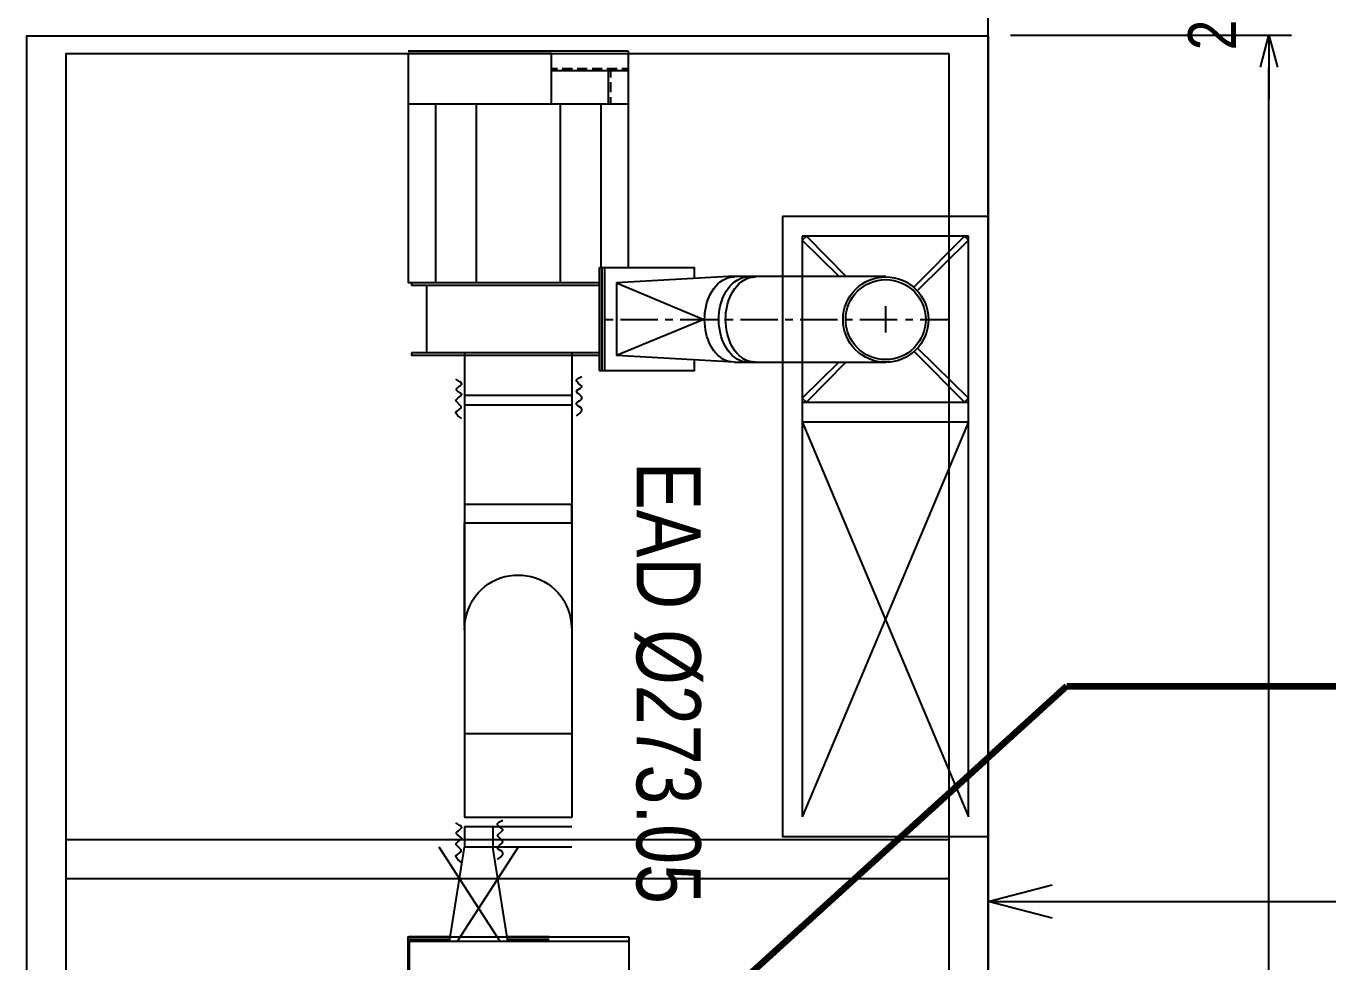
# Model space of a CAD drawing. Header units: millimetres. Extents: x -22441 to 51020, y -26401 to 84849.
# Drawn here: x 42008 to 46071, y 70897 to 73818 of the extents above; entities that cross this region are included whole.
import ezdxf

# ---------------------------------------------------------------- set-up
doc = ezdxf.new("R2010")
doc.units = ezdxf.units.MM
doc.layers.get('Defpoints').update_dxf_attribs({"color": 5})
doc.layers.add('SEAS-CCL-DUCT TEXT', color=7, linetype='Continuous')
doc.styles.add('.VnBook-AntiquaH', font='')
doc.styles.add('Arial', font='arial.ttf', dxfattribs={"width": 0.8, "height": 2})
doc.styles.add('Seas-Arial', font='arial.ttf', dxfattribs={"width": 0.9})
doc.styles.get('.VnBook-AntiquaH').set_extended_font_data('.VnArial NarrowH')
doc.dimstyles.new('1-100(MC)', dxfattribs={"dimtxt": 150, "dimasz": 100, "dimexe": 70, "dimexo": 70, "dimgap": 100, "dimtad": 1, "dimdec": 0, "dimzin": 0, "dimdsep": 46, "dimtxsty": '.VnBook-AntiquaH', "dimblk": 'OPEN30', "dimcen": 0, "dimdle": 70, "dimclrd": 8, "dimclre": 8, "dimclrt": 4, "dimadec": 0, "dimazin": 0, "dimtfac": 1, "dimtdec": 0, "dimtofl": 0, "dimtmove": 0, "dimatfit": 3, "dimldrblk": 'OPEN30', "dimfxl": 1, "dimtolj": 1, "dimtzin": 0, "dimlwd": -1, "dimlwe": -1, "dimarcsym": 0})
doc.dimstyles.new('HVAC - 100', dxfattribs={"dimscale": 100, "dimtxt": 2, "dimasz": 2, "dimexe": 1, "dimexo": 3, "dimgap": 1.5, "dimtad": 1, "dimdec": 0, "dimzin": 9, "dimdsep": 46, "dimtxsty": 'Seas-Arial', "dimcen": 0, "dimclrd": 256, "dimclre": 256, "dimclrt": 7, "dimadec": 0, "dimazin": 2, "dimtfac": 1, "dimtdec": 0, "dimtofl": 0, "dimtmove": 0, "dimatfit": 3, "dimfxl": 0.5, "dimtolj": 1, "dimtzin": 0, "dimarcsym": 0})

# ---------------------------------------------------------------- blocks, each defined once
blk = doc.blocks.new('A$7E993A17E2E')
at = {"color": 8, "lineweight": -3}
blk.add_lwpolyline([(-1878.2, 2811.4), (-1878.2, 4130), (-1190.3, 4130), (-1190.3, 2811.4)], close=True, dxfattribs=at)
for points in [[(-1194.5, 3304.5), (-1194.5, 2826.2)], [(-1878.2, 2826.2), (-1194.5, 2826.2)], [(-1629.9, 2819.8), (-1500.8, 2819.8)], [(-1629.9, 2811.4), (-1498.6, 2811.4)], [(-1533.2, 2532), (-1342.7, 2826.2)], [(-1500.8, 2826.2), (-1454.2, 2532)], [(-1477.5, 2826.2), (-1287, 2532)], [(-1319.4, 2826.2), (-1365.9, 2532)], [(-1321.5, 2811.4), (-1192.4, 2811.4)], [(-1319.4, 2819.8), (-1190.3, 2819.8)], [(-1469, 2570.1), (-1479.6, 2561.6), (-1485.9, 2553.1), (-1485.9, 2548.9), (-1483.8, 2544.7), (-1471.1, 2538.3), (-1469, 2534.1), (-1469, 2532), (-1477.5, 2523.5), (-1483.8, 2519.3), (-1485.9, 2515), (-1483.8, 2510.8), (-1471.1, 2498.1), (-1469, 2493.9), (-1471.1, 2491.7), (-1481.7, 2483.3), (-1485.9, 2479), (-1485.9, 2476.9), (-1475.4, 2468.5), (-1469, 2462.1), (-1469, 2457.9), (-1473.2, 2453.6), (-1485.9, 2447.3)], [(-1357.5, 2580.6), (-1344.8, 2570.1), (-1338.4, 2561.6), (-1338.4, 2557.4), (-1342.7, 2555.2), (-1353.2, 2546.8), (-1355.4, 2544.7), (-1355.4, 2540.4), (-1338.4, 2523.5), (-1340.5, 2519.3), (-1344.8, 2515), (-1355.4, 2506.6), (-1357.5, 2504.4), (-1353.2, 2500.2), (-1342.7, 2491.7), (-1340.5, 2489.6), (-1340.5, 2485.4), (-1349, 2479), (-1357.5, 2470.6), (-1355.4, 2466.3), (-1351.1, 2464.2), (-1338.4, 2455.8)], [(-1700.4, 2532), (-1365.9, 2532)], [(-1454.2, 2468.5), (-1454.2, 2532)], [(-1365.9, 2468.5), (-1365.9, 2532)], [(-1700.4, 2468.5), (-1365.9, 2468.5)], [(-1700.4, 2438.8), (-1365.9, 2438.8)], [(-1700.4, 2177.7), (-1365.9, 2177.7)], [(-1365.9, 1853.8), (-1368.1, 1824.2), (-1372, 1807), (-1377.1, 1791), (-1383.4, 1776.1), (-1390.8, 1762.2), (-1399.2, 1749.5), (-1408.5, 1737.9), (-1418.6, 1727.4), (-1429.4, 1718), (-1440.9, 1709.7), (-1453, 1702.5), (-1465.6, 1696.4), (-1478.6, 1691.4), (-1492, 1687.6), (-1505.6, 1684.8), (-1519.3, 1683.1), (-1533.2, 1682.6), (-1547, 1683.1), (-1560.7, 1684.8), (-1574.3, 1687.6), (-1587.7, 1691.4), (-1600.7, 1696.4), (-1613.3, 1702.5), (-1625.4, 1709.7), (-1636.9, 1718), (-1647.7, 1727.4), (-1657.8, 1737.9), (-1667.1, 1749.5), (-1675.5, 1762.2), (-1682.9, 1776.1), (-1689.2, 1791), (-1694.3, 1807), (-1698.2, 1824.2), (-1700.4, 1853.8)], [(-1365.9, 1519.4), (-1700.4, 1519.4), (-1700.4, 1843.2)], [(-1365.9, 1843.2), (-1365.9, 1519.4)], [(-1700.4, 1519.4), (-1700.4, 1462.2), (-1365.9, 1462.2), (-1365.9, 1519.4)], [(-1700.4, 1152.1), (-1365.9, 1152.1)]]:
    blk.add_lwpolyline(points, dxfattribs=at)
at = {"color": 8, "lineweight": -3, "insert": (-2102.9, 2344.1), "char_height": 200, "width": 2028.916, "attachment_point": 2, "rotation": 90, "line_spacing_factor": 0.8, "style": 'Arial'}
blk.add_mtext('\\pxql;EAD %%C273.05', dxfattribs=at)
at = {"color": 8, "lineweight": -3}
blk.add_wipeout([(-1190.3, 47.2), (-1190.3, 771.1), (-1200.8, 771.1), (-1200.8, 779.6), (-1247.4, 779.6), (-1247.4, 989.1), (-1200.8, 989.1), (-1200.8, 997.6), (-1365.9, 997.6), (-1365.9, 1122.5), (-1700.4, 1122.5), (-1700.4, 997.6), (-1787.2, 997.6), (-1787.2, 1044.2), (-2083.5, 1044.2), (-2085.3, 1011.7), (-2121.7, 1013.8), (-2139.8, 1014.8), (-2168.9, 1016.5), (-2208.4, 1018.8), (-2680.4, 1018.8), (-2700, 1017.1), (-2720.7, 1012.5), (-2740.4, 1004.5), (-2750.4, 998.9), (-2759.4, 992.8), (-2769.3, 984.9), (-2779.8, 974.2), (-2795, 953.6), (-2800, 938.9), (-2798.6, 947.1), (-2805, 932.7), (-2813.2, 897.1), (-2813.2, 885.4), (-2810.8, 857.8), (-2802.6, 832), (-2795.1, 817.5), (-2788, 806.6), (-2780.7, 797.5), (-2761.3, 779.4), (-2743.7, 768.1), (-2715.9, 756.9), (-2696.8, 753.1), (-2680.4, 752.1), (-2650.7, 755.5), (-2674.6, 749.9), (-2611.2, 749.9), (-2083.5, 757.1), (-2215.5, 749.9), (-2083.5, 757), (-2083.5, 724.5), (-1876.1, 724.5), (-1876.1, 47.2)], dxfattribs=at)
for points in [[(-1700.4, 991), (-1700.4, 2438.8)], [(-1365.9, 991), (-1365.9, 2438.8)], [(-1715.2, 1186), (-1725.8, 1177.5), (-1732.1, 1169), (-1732.1, 1164.8), (-1730, 1160.6), (-1719.4, 1154.2), (-1715.2, 1150), (-1715.2, 1145.8), (-1723.7, 1139.4), (-1725.3, 1138.4), (-1726.7, 1137.5), (-1728, 1136.6), (-1729.1, 1135.7), (-1730.8, 1133.9), (-1732, 1132.2), (-1732.5, 1130.6), (-1732.6, 1129.1), (-1732.2, 1127.5), (-1731.4, 1126.1), (-1730.2, 1124.6), (-1728.8, 1123.1), (-1727.2, 1121.7), (-1725.3, 1120.2), (-1723.4, 1118.7), (-1722.4, 1118), (-1721.4, 1117.2), (-1720.3, 1116.4), (-1719.3, 1115.6), (-1718.3, 1114.8), (-1715.2, 1109.8), (-1717.3, 1105.5), (-1727.9, 1099.2), (-1732.1, 1095), (-1732.1, 1092.8), (-1721.5, 1084.4), (-1717.3, 1080.1), (-1715.2, 1078), (-1715.2, 1073.8), (-1719.4, 1069.6), (-1732.1, 1063.2)], [(-1357.5, 1194.4), (-1344.8, 1186), (-1338.4, 1177.5), (-1338.4, 1173.3), (-1342.7, 1171.2), (-1353.2, 1162.7), (-1355.4, 1160.6), (-1355.4, 1156.3), (-1338.4, 1139.4), (-1340.5, 1135.2), (-1344.8, 1130.9), (-1355.4, 1122.5), (-1357.5, 1118.2), (-1355.4, 1116.1), (-1342.7, 1107.7), (-1340.5, 1105.5), (-1340.5, 1101.3), (-1349, 1092.8), (-1353.2, 1090.7), (-1357.5, 1086.5), (-1355.4, 1082.3), (-1351.1, 1080.1), (-1338.4, 1071.7)], [(-1700.4, 1122.5), (-1365.9, 1122.5)], [(-1700.4, 997.6), (-1700.4, 1122.5)], [(-1365.9, 997.6), (-1365.9, 1122.5)], [(-2274, 1018.8), (-2254.9, 1016.6), (-2246, 1013), (-2237.7, 1008.5), (-2229.9, 1003.2), (-2222.7, 997.1), (-2216.1, 990.4), (-2210, 982.9), (-2204.5, 974.9), (-2199.6, 966.3), (-2195.3, 957.3), (-2191.5, 947.8), (-2188.3, 938), (-2185.6, 927.9), (-2183.6, 917.6), (-2182.1, 907.1), (-2181.2, 896.4), (-2180.8, 885.7), (-2181.1, 875), (-2181.9, 864.4), (-2183.3, 853.8), (-2185.3, 843.5), (-2187.9, 833.3), (-2191, 823.5), (-2194.8, 814), (-2199.1, 805), (-2204, 796.3), (-2209.5, 788.3), (-2215.6, 780.8), (-2222.3, 773.9), (-2229.6, 767.8), (-2237.4, 762.4), (-2245.9, 757.9), (-2254.9, 754.2), (-2274, 752.1)], [(-2252.8, 1018.8), (-2233.8, 1016.6), (-2224.9, 1013), (-2216.5, 1008.5), (-2208.8, 1003.2), (-2201.6, 997.1), (-2194.9, 990.4), (-2188.9, 982.9), (-2183.4, 974.9), (-2178.4, 966.3), (-2174.1, 957.3), (-2170.3, 947.8), (-2167.1, 938), (-2164.5, 927.9), (-2162.4, 917.6), (-2160.9, 907.1), (-2160, 896.4), (-2159.7, 885.7), (-2159.9, 875), (-2160.7, 864.4), (-2162.1, 853.8), (-2164.1, 843.5), (-2166.7, 833.3), (-2169.9, 823.5), (-2173.6, 814), (-2177.9, 805), (-2182.8, 796.3), (-2188.3, 788.3), (-2194.4, 780.8), (-2201.1, 773.9), (-2208.4, 767.8), (-2216.3, 762.4), (-2224.7, 757.9), (-2233.8, 754.2), (-2252.8, 752.1)], [(-2208.4, 1018.8), (-1840.1, 997.6)], [(-2208.4, 1018.8), (-2189.3, 1016.6), (-2180.4, 1013), (-2172.1, 1008.5), (-2164.3, 1003.2), (-2157.1, 997.1), (-2150.5, 990.4), (-2144.4, 982.9), (-2138.9, 974.9), (-2134, 966.3), (-2129.6, 957.3), (-2125.9, 947.8), (-2122.6, 938), (-2120, 927.9), (-2117.9, 917.6), (-2116.4, 907.1), (-2115.5, 896.4), (-2115.2, 885.7), (-2115.5, 875), (-2116.3, 864.4), (-2117.7, 853.8), (-2119.7, 843.5), (-2122.3, 833.3), (-2125.4, 823.5), (-2129.1, 814), (-2133.5, 805), (-2138.4, 796.3), (-2143.9, 788.3), (-2150, 780.8), (-2156.7, 773.9), (-2163.9, 767.8), (-2171.8, 762.4), (-2180.3, 757.9), (-2189.3, 754.2), (-2208.4, 752.1)], [(-2083.5, 758.4), (-2083.5, 724.5), (-1787.2, 724.5), (-1787.2, 1044.2), (-2083.5, 1044.2), (-2083.5, 1012.4)], [(-1804.1, 1044.2), (-1804.1, 724.5)], [(-1795.6, 1044.2), (-1795.6, 724.5)], [(-1787.2, 1044.2), (-1787.2, 724.5)], [(-1840.1, 771.1), (-2113.1, 885.4), (-1840.1, 997.6)], [(-1840.1, 771.1), (-1840.1, 997.6)], [(-1787.2, 997.6), (-1200.8, 997.6)], [(-1787.2, 989.1), (-1200.8, 989.1)], [(-1247.4, 779.6), (-1247.4, 989.1)], [(-1200.8, 989.1), (-1200.8, 997.6)], [(-2180.8, 885.4), (-2204.1, 885.4)], [(-2039, 885.4), (-2157.6, 885.4)], [(-1992.5, 885.4), (-2015.8, 885.4)], [(-1852.8, 885.4), (-1969.2, 885.4)], [(-1806.2, 885.4), (-1829.5, 885.4)], [(-1787.2, 779.6), (-1200.8, 779.6)], [(-1200.8, 771.1), (-1200.8, 779.6)], [(-2208.4, 749.9), (-1840.1, 771.1)], [(-1787.2, 771.1), (-1190.3, 771.1)], [(-1664.4, 212.3), (-1664.4, 771.1)], [(-1401.9, 212.3), (-1401.9, 771.1)], [(-1274.9, 212.3), (-1274.9, 771.1)], [(-1190.3, 55.7), (-1190.3, 771.1)], [(-1190.3, 212.3), (-1876.1, 212.3), (-1876.1, 724.5)], [(-1791.4, 212.3), (-1791.4, 724.5)], [(-1876.1, 47.2), (-1876.1, 212.3)], [(-1821, 191.1), (-1821, 212.3)], [(-1814.7, 108.6), (-1814.7, 212.3)], [(-1636.9, 212.3), (-1636.9, 55.7)], [(-1821, 144.6), (-1821, 176.3)], [(-1821, 108.6), (-1821, 129.8)], [(-1636.9, 108.6), (-1876.1, 108.6)], [(-1857, 102.2), (-1876.1, 102.2)], [(-1810.4, 102.2), (-1842.2, 102.2)], [(-1763.9, 102.2), (-1795.6, 102.2)], [(-1717.3, 102.2), (-1749.1, 102.2)], [(-1670.7, 102.2), (-1702.5, 102.2)], [(-1636.9, 102.2), (-1655.9, 102.2)], [(-1190.3, 47.2), (-1876.1, 47.2)], [(-1636.9, 55.7), (-1190.3, 55.7)]]:
    blk.add_lwpolyline(points, dxfattribs=at)
blk.add_wipeout([(-3000, 2498.3), (-2358.7, 2498.3), (-2358.7, 563.7), (-3000, 563.7)], dxfattribs=at)
for points in [[(-3000, 0), (-3000, 6287.6), (0, 6287.6), (0, 0)], [(-2877.2, 55.7), (-2877.2, 6164.8), (-122.8, 6164.8), (-122.8, 55.7)]]:
    blk.add_lwpolyline(points, close=True, dxfattribs=at)
for points in [[(-122.8, 2507.9), (-2877.2, 2507.9), (-2877.2, 2630.6), (-122.8, 2630.6)], [(-2358.7, 563.7), (-2358.7, 2498.3), (-3000, 2498.3), (-3000, 563.7)], [(-2938.6, 2436.9), (-2938.6, 625.1)], [(-2938.6, 1205), (-2420, 2436.9)], [(-2420, 1205), (-2938.6, 2436.9)], [(-2420, 1018.8), (-2420, 2436.9)], [(-2420, 1205), (-2938.6, 1205)], [(-2420, 1143.6), (-2938.6, 1143.6)], [(-2779.9, 974.3), (-2938.6, 1130.9), (-2925.9, 1143.6)], [(-2925.9, 1143.6), (-2769.3, 984.9)], [(-2555.5, 1018.8), (-2432.7, 1143.6), (-2420, 1130.9)], [(-2420, 1130.9), (-2534.3, 1018.8)], [(-2208.4, 1018.8), (-2680.4, 1018.8)], [(-2420, 625.1), (-2420, 1018.8)], [(-2680.4, 925.6), (-2680.4, 843.1)], [(-2788.3, 885.4), (-2875.1, 885.4)], [(-2741.8, 885.4), (-2765.1, 885.4)], [(-2600, 885.4), (-2716.4, 885.4)], [(-2553.4, 885.4), (-2576.7, 885.4)], [(-2413.7, 885.4), (-2530.1, 885.4)], [(-2367.1, 885.4), (-2390.4, 885.4)], [(-2227.4, 885.4), (-2343.8, 885.4)], [(-2938.6, 637.8), (-2779.9, 794.4)], [(-2769.3, 783.8), (-2925.9, 625.1), (-2938.6, 637.8)], [(-2208.4, 749.9), (-2680.4, 749.9)], [(-2432.7, 625.1), (-2555.5, 749.9)], [(-2534.3, 749.9), (-2420, 637.8), (-2432.7, 625.1)], [(-2938.6, 625.1), (-2420, 625.1)], [(-3000, 563.7), (-2358.7, 563.7)]]:
    blk.add_lwpolyline(points, dxfattribs=at)
for radius in [133.3, 124.8]:
    blk.add_circle((-2680.4, 885.4), radius, dxfattribs=at)
blk = doc.blocks.new('_Open30')
at = {"color": 0, "linetype": 'ByBlock', "lineweight": -2}
for p, q in [((-1, 0.267949), (0, 0)), ((0, 0), (-1, -0.267949)), ((0, 0), (-1, 0))]:
    blk.add_line(p, q, dxfattribs=at)
blk = doc.blocks.new('*D2527')
at = {"layer": 'Defpoints', "color": 8}
for p, q in [((45080, 73789.3), (45956.5, 73789.3)), ((45886.5, 67599.7), (45886.5, 73689.3)), ((45080, 67499.7), (45956.5, 67499.7))]:
    blk.add_line(p, q, dxfattribs=at)
at = {"layer": 'Defpoints', "color": 0}
for p in [(45010, 73789.3), (45886.5, 73789.3), (45010, 67499.7)]:
    blk.add_point(p, dxfattribs=at)
at = {"layer": 'Defpoints', "color": 8, "xscale": 100, "yscale": 100, "zscale": 100}
for p, rotation in [((45886.5, 73789.3), 90), ((45886.5, 67499.7), 270)]:
    blk.add_blockref('_Open30', p, dxfattribs=dict(at, rotation=rotation))
at = {"layer": 'Defpoints', "color": 4, "insert": (45710, 70644.5), "char_height": 150, "attachment_point": 5, "rotation": 90, "style": '.VnBook-AntiquaH'}
blk.add_mtext('\\A1;6290', dxfattribs=at)
blk = doc.blocks.new('*D3550')
at = {"layer": 'Defpoints', "color": 8}
for p, q in [((45886.5, 74089.3), (45886.5, 74189.3)), ((45080.4, 73989.3), (45956.5, 73989.3)), ((45080, 73789.3), (45956.5, 73789.3)), ((45886.5, 73689.3), (45886.5, 73589.3))]:
    blk.add_line(p, q, dxfattribs=at)
at = {"layer": 'Defpoints', "color": 0}
for p in [(45010.4, 73989.3), (45010, 73789.3), (45886.5, 73789.3)]:
    blk.add_point(p, dxfattribs=at)
at = {"layer": 'Defpoints', "color": 8, "xscale": 100, "yscale": 100, "zscale": 100}
for p, rotation in [((45886.5, 73989.3), 270), ((45886.5, 73789.3), 90)]:
    blk.add_blockref('_Open30', p, dxfattribs=dict(at, rotation=rotation))
at = {"layer": 'Defpoints', "color": 4, "insert": (45710, 73885.5), "char_height": 150, "attachment_point": 5, "rotation": 90, "style": '.VnBook-AntiquaH'}
blk.add_mtext('\\A1;200', dxfattribs=at)

msp = doc.modelspace()

# ---------------------------------------------------------------- block references
at = {"layer": 'SEAS-CCL-DUCT TEXT', "rotation": 180}
msp.add_blockref('A$7E993A17E2E', (42010, 73787.3), dxfattribs=at)

# ---------------------------------------------------------------- next in the draw order: linework, layer by layer
at = {"color": 1}
msp.add_lwpolyline([(42010, 73787.3, 5, 5, 0), (45010, 73787.3, 5, 5, 0), (45010, 67499.7, 5, 5, 0), (42010, 67499.7, 5, 5, 0)], format="xyseb", close=True, dxfattribs=at)
at = {"layer": 'SEAS-CCL-DUCT TEXT'}
msp.add_xline((45010, 64109.7), (0, 1), dxfattribs=at)

# ---------------------------------------------------------------- next in the draw order: dimensions: what is measured, and where the dimension line sits
at = {"layer": 'Defpoints'}
dim = msp.add_linear_dim(base=(45886.5, 73789.3), p1=(45010.4, 73989.3), p2=(45010, 73789.3), angle=90, dimstyle='1-100(MC)', dxfattribs=at)
dim.commit()
dim.dimension.update_dxf_attribs({"geometry": '*D3550', "text_midpoint": (45886.5, 73885.5), "dimtype": 160})
dim = msp.add_linear_dim(base=(45886.5, 73789.3), p1=(45010, 67499.7), p2=(45010, 73789.3), angle=90, dimstyle='1-100(MC)', dxfattribs=at)
dim.commit()
dim.dimension.update_dxf_attribs({"geometry": '*D2527', "text_midpoint": (45710, 70644.5)})

# ---------------------------------------------------------------- next in the draw order: leaders
at = {"color": 8}
msp.add_leader([(43109.2, 69809.7), (45255.9, 71757.6), (50694.3, 71757.6)], dimstyle='HVAC - 100', override={"dimtxt": 2, "dimasz": 2, "dimgap": 1.5, "dimtad": 1, "dimclrd": 256, "dimldrblk": 'Open30', "dimlwd": 65534}, dxfattribs=at)
msp.add_leader([(45010, 71086.3), (48797.5, 71086.3)], dimstyle='HVAC - 100', override={"dimldrblk": 'Open30'})

doc.saveas('drawing.dxf')
